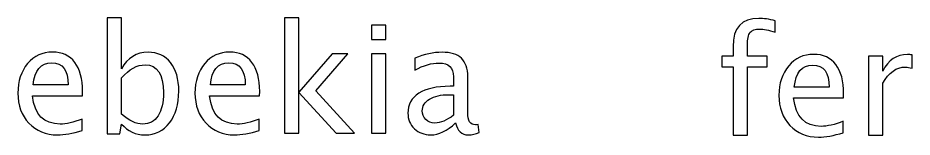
# Model space of a CAD drawing. Header units: centimetres. Extents: x -56 to 56, y -29 to 44.
# Drawn here: x -42.24 to -27.02, y 29.01 to 31.03 of the extents above; entities that cross this region are included whole.
import ezdxf

# ---------------------------------------------------------------- set-up
doc = ezdxf.new("R2010")
doc.units = ezdxf.units.CM
doc.header["$MEASUREMENT"] = 0
doc.layers.add('Layer 1', color=7, linetype='Continuous')

msp = doc.modelspace()

# ---------------------------------------------------------------- linework, layer by layer
at = {"layer": 'Layer 1'}
for points, knots in [([(-40.71547, 29.05891), (-40.71547, 29.05891), (-40.71547, 31.03249), (-40.71547, 31.03249), (-40.71547, 31.03249), (-40.71547, 31.03249), (-40.47163, 31.03249), (-40.47163, 31.03249), (-40.47163, 31.03249), (-40.47163, 31.03249), (-40.47163, 30.16593), (-40.47163, 30.16593), (-40.47163, 30.16593), (-40.37172, 30.35431), (-40.22144, 30.44829), (-40.0212, 30.44829), (-40.0212, 30.44829), (-39.85907, 30.44829), (-39.73164, 30.38945), (-39.63851, 30.27134), (-39.63851, 30.27134), (-39.54538, 30.15323), (-39.49881, 29.99194), (-39.49881, 29.78747), (-39.49881, 29.78747), (-39.49881, 29.56479), (-39.55173, 29.38488), (-39.65714, 29.24856), (-39.65714, 29.24856), (-39.76255, 29.11183), (-39.9014, 29.04367), (-40.07327, 29.04367), (-40.07327, 29.04367), (-40.23287, 29.04367), (-40.3658, 29.10463), (-40.47163, 29.22697), (-40.47163, 29.22697), (-40.47163, 29.22697), (-40.50126, 29.05891), (-40.50126, 29.05891), (-40.50126, 29.05891), (-40.50126, 29.05891), (-40.71547, 29.05891), (-40.71547, 29.05891)], [0, 0, 0, 0, 0.08333333, 0.08333333, 0.08333333, 0.08333333, 0.16666667, 0.16666667, 0.16666667, 0.16666667, 0.25, 0.25, 0.25, 0.25, 0.33333333, 0.33333333, 0.33333333, 0.33333333, 0.41666667, 0.41666667, 0.41666667, 0.41666667, 0.5, 0.5, 0.5, 0.5, 0.58333333, 0.58333333, 0.58333333, 0.58333333, 0.66666667, 0.66666667, 0.66666667, 0.66666667, 0.75, 0.75, 0.75, 0.75, 0.83333333, 0.83333333, 0.83333333, 0.83333333, 1, 1, 1, 1]), ([(-37.70176, 29.07415), (-37.70176, 29.07415), (-37.70176, 31.03249), (-37.70176, 31.03249), (-37.70176, 31.03249), (-37.70176, 31.03249), (-37.45792, 31.03249), (-37.45792, 31.03249), (-37.45792, 31.03249), (-37.45792, 31.03249), (-37.45792, 29.76715), (-37.45792, 29.76715), (-37.45792, 29.76715), (-37.45792, 29.76715), (-36.88642, 30.42035), (-36.88642, 30.42035), (-36.88642, 30.42035), (-36.88642, 30.42035), (-36.62311, 30.42035), (-36.62311, 30.42035), (-36.62311, 30.42035), (-36.62311, 30.42035), (-37.16921, 29.79212), (-37.16921, 29.79212), (-37.16921, 29.79212), (-37.16921, 29.79212), (-36.50881, 29.07415), (-36.50881, 29.07415), (-36.50881, 29.07415), (-36.50881, 29.07415), (-36.82292, 29.07415), (-36.82292, 29.07415), (-36.82292, 29.07415), (-36.82292, 29.07415), (-37.45792, 29.76461), (-37.45792, 29.76461), (-37.45792, 29.76461), (-37.45792, 29.76461), (-37.45792, 29.07415), (-37.45792, 29.07415), (-37.45792, 29.07415), (-37.45792, 29.07415), (-37.70176, 29.07415), (-37.70176, 29.07415)], [0, 0, 0, 0, 0.08333333, 0.08333333, 0.08333333, 0.08333333, 0.16666667, 0.16666667, 0.16666667, 0.16666667, 0.25, 0.25, 0.25, 0.25, 0.33333333, 0.33333333, 0.33333333, 0.33333333, 0.41666667, 0.41666667, 0.41666667, 0.41666667, 0.5, 0.5, 0.5, 0.5, 0.58333333, 0.58333333, 0.58333333, 0.58333333, 0.66666667, 0.66666667, 0.66666667, 0.66666667, 0.75, 0.75, 0.75, 0.75, 0.83333333, 0.83333333, 0.83333333, 0.83333333, 1, 1, 1, 1]), ([(-36.21713, 30.66673), (-36.21713, 30.66673), (-36.21713, 30.91057), (-36.21713, 30.91057), (-36.21713, 30.91057), (-36.21713, 30.91057), (-35.97329, 30.91057), (-35.97329, 30.91057), (-35.97329, 30.91057), (-35.97329, 30.91057), (-35.97329, 30.66673), (-35.97329, 30.66673), (-35.97329, 30.66673), (-35.97329, 30.66673), (-36.21713, 30.66673), (-36.21713, 30.66673)], [0, 0, 0, 0, 0.2, 0.2, 0.2, 0.2, 0.4, 0.4, 0.4, 0.4, 0.6, 0.6, 0.6, 0.6, 1, 1, 1, 1]), ([(-30.06742, 29.03607), (-30.06742, 29.03607), (-30.06742, 30.19939), (-30.06742, 30.19939), (-30.06742, 30.19939), (-30.06742, 30.19939), (-30.25834, 30.19939), (-30.25834, 30.19939), (-30.25834, 30.19939), (-30.25834, 30.19939), (-30.25834, 30.38227), (-30.25834, 30.38227), (-30.25834, 30.38227), (-30.25834, 30.38227), (-30.06742, 30.38227), (-30.06742, 30.38227), (-30.06742, 30.38227), (-30.06742, 30.38227), (-30.06742, 30.54356), (-30.06742, 30.54356), (-30.06742, 30.54356), (-30.06742, 30.86445), (-29.92095, 31.02489), (-29.628, 31.02489), (-29.628, 31.02489), (-29.54587, 31.02489), (-29.45274, 31.01134), (-29.3486, 30.98425), (-29.3486, 30.98425), (-29.3486, 30.98425), (-29.3486, 30.78867), (-29.3486, 30.78867), (-29.3486, 30.78867), (-29.45909, 30.82423), (-29.54757, 30.84201), (-29.61403, 30.84201), (-29.61403, 30.84201), (-29.69489, 30.84201), (-29.74992, 30.82296), (-29.77913, 30.78444), (-29.77913, 30.78444), (-29.80876, 30.74591), (-29.82358, 30.67437), (-29.82358, 30.56981), (-29.82358, 30.56981), (-29.82358, 30.56981), (-29.82358, 30.38227), (-29.82358, 30.38227), (-29.82358, 30.38227), (-29.82358, 30.38227), (-29.48534, 30.38227), (-29.48534, 30.38227), (-29.48534, 30.38227), (-29.48534, 30.38227), (-29.48534, 30.19939), (-29.48534, 30.19939), (-29.48534, 30.19939), (-29.48534, 30.19939), (-29.82358, 30.19939), (-29.82358, 30.19939), (-29.82358, 30.19939), (-29.82358, 30.19939), (-29.82358, 29.03607), (-29.82358, 29.03607), (-29.82358, 29.03607), (-29.82358, 29.03607), (-30.06742, 29.03607), (-30.06742, 29.03607)], [0, 0, 0, 0, 0.05555556, 0.05555556, 0.05555556, 0.05555556, 0.11111111, 0.11111111, 0.11111111, 0.11111111, 0.16666667, 0.16666667, 0.16666667, 0.16666667, 0.22222222, 0.22222222, 0.22222222, 0.22222222, 0.27777778, 0.27777778, 0.27777778, 0.27777778, 0.33333333, 0.33333333, 0.33333333, 0.33333333, 0.38888889, 0.38888889, 0.38888889, 0.38888889, 0.44444444, 0.44444444, 0.44444444, 0.44444444, 0.5, 0.5, 0.5, 0.5, 0.55555556, 0.55555556, 0.55555556, 0.55555556, 0.61111111, 0.61111111, 0.61111111, 0.61111111, 0.66666667, 0.66666667, 0.66666667, 0.66666667, 0.72222222, 0.72222222, 0.72222222, 0.72222222, 0.77777778, 0.77777778, 0.77777778, 0.77777778, 0.83333333, 0.83333333, 0.83333333, 0.83333333, 0.88888889, 0.88888889, 0.88888889, 0.88888889, 1, 1, 1, 1]), ([(-41.14261, 29.11733), (-41.30644, 29.06822), (-41.44656, 29.04367), (-41.5634, 29.04367), (-41.5634, 29.04367), (-41.76279, 29.04367), (-41.92493, 29.10971), (-42.04981, 29.24137), (-42.04981, 29.24137), (-42.1747, 29.37302), (-42.23735, 29.54363), (-42.23735, 29.7536), (-42.23735, 29.7536), (-42.23735, 29.95722), (-42.18232, 30.12444), (-42.07183, 30.25525), (-42.07183, 30.25525), (-41.96134, 30.38564), (-41.81994, 30.45083), (-41.64765, 30.45083), (-41.64765, 30.45083), (-41.48466, 30.45083), (-41.35851, 30.39283), (-41.26961, 30.27684), (-41.26961, 30.27684), (-41.18071, 30.16085), (-41.13626, 29.99659), (-41.13626, 29.78366), (-41.13626, 29.78366), (-41.13626, 29.78366), (-41.13753, 29.70915), (-41.13753, 29.70915), (-41.13753, 29.70915), (-41.13753, 29.70915), (-41.98843, 29.70915), (-41.98843, 29.70915), (-41.98843, 29.70915), (-41.95287, 29.38742), (-41.79581, 29.22655), (-41.51768, 29.22655), (-41.51768, 29.22655), (-41.41566, 29.22655), (-41.29078, 29.25534), (-41.14261, 29.31291), (-41.14261, 29.31291), (-41.14261, 29.31291), (-41.14261, 29.11733), (-41.14261, 29.11733)], [0, 0, 0, 0, 0.07692308, 0.07692308, 0.07692308, 0.07692308, 0.15384615, 0.15384615, 0.15384615, 0.15384615, 0.23076923, 0.23076923, 0.23076923, 0.23076923, 0.30769231, 0.30769231, 0.30769231, 0.30769231, 0.38461538, 0.38461538, 0.38461538, 0.38461538, 0.46153846, 0.46153846, 0.46153846, 0.46153846, 0.53846154, 0.53846154, 0.53846154, 0.53846154, 0.61538462, 0.61538462, 0.61538462, 0.61538462, 0.69230769, 0.69230769, 0.69230769, 0.69230769, 0.76923077, 0.76923077, 0.76923077, 0.76923077, 0.84615385, 0.84615385, 0.84615385, 0.84615385, 1, 1, 1, 1]), ([(-38.1289, 29.11733), (-38.29273, 29.06822), (-38.43285, 29.04367), (-38.54969, 29.04367), (-38.54969, 29.04367), (-38.74908, 29.04367), (-38.91122, 29.10971), (-39.0361, 29.24137), (-39.0361, 29.24137), (-39.16099, 29.37302), (-39.22364, 29.54363), (-39.22364, 29.7536), (-39.22364, 29.7536), (-39.22364, 29.95722), (-39.16861, 30.12444), (-39.05812, 30.25525), (-39.05812, 30.25525), (-38.94763, 30.38564), (-38.80623, 30.45083), (-38.63394, 30.45083), (-38.63394, 30.45083), (-38.47095, 30.45083), (-38.3448, 30.39283), (-38.2559, 30.27684), (-38.2559, 30.27684), (-38.167, 30.16085), (-38.12255, 29.99659), (-38.12255, 29.78366), (-38.12255, 29.78366), (-38.12255, 29.78366), (-38.12382, 29.70915), (-38.12382, 29.70915), (-38.12382, 29.70915), (-38.12382, 29.70915), (-38.97472, 29.70915), (-38.97472, 29.70915), (-38.97472, 29.70915), (-38.93916, 29.38742), (-38.7821, 29.22655), (-38.50397, 29.22655), (-38.50397, 29.22655), (-38.40195, 29.22655), (-38.27707, 29.25534), (-38.1289, 29.31291), (-38.1289, 29.31291), (-38.1289, 29.31291), (-38.1289, 29.11733), (-38.1289, 29.11733)], [0, 0, 0, 0, 0.07692308, 0.07692308, 0.07692308, 0.07692308, 0.15384615, 0.15384615, 0.15384615, 0.15384615, 0.23076923, 0.23076923, 0.23076923, 0.23076923, 0.30769231, 0.30769231, 0.30769231, 0.30769231, 0.38461538, 0.38461538, 0.38461538, 0.38461538, 0.46153846, 0.46153846, 0.46153846, 0.46153846, 0.53846154, 0.53846154, 0.53846154, 0.53846154, 0.61538462, 0.61538462, 0.61538462, 0.61538462, 0.69230769, 0.69230769, 0.69230769, 0.69230769, 0.76923077, 0.76923077, 0.76923077, 0.76923077, 0.84615385, 0.84615385, 0.84615385, 0.84615385, 1, 1, 1, 1]), ([(-34.78923, 29.2456), (-34.9357, 29.11098), (-35.07667, 29.04367), (-35.21214, 29.04367), (-35.21214, 29.04367), (-35.32347, 29.04367), (-35.41618, 29.07838), (-35.48942, 29.14823), (-35.48942, 29.14823), (-35.56308, 29.21808), (-35.59991, 29.30614), (-35.59991, 29.41239), (-35.59991, 29.41239), (-35.59991, 29.55929), (-35.5381, 29.67232), (-35.41449, 29.75106), (-35.41449, 29.75106), (-35.29088, 29.8298), (-35.1135, 29.86917), (-34.88236, 29.86917), (-34.88236, 29.86917), (-34.88236, 29.86917), (-34.82521, 29.86917), (-34.82521, 29.86917), (-34.82521, 29.86917), (-34.82521, 29.86917), (-34.82521, 30.03131), (-34.82521, 30.03131), (-34.82521, 30.03131), (-34.82521, 30.18752), (-34.90649, 30.26541), (-35.06947, 30.26541), (-35.06947, 30.26541), (-35.19563, 30.26541), (-35.33363, 30.22562), (-35.48307, 30.14603), (-35.48307, 30.14603), (-35.48307, 30.14603), (-35.48307, 30.34669), (-35.48307, 30.34669), (-35.48307, 30.34669), (-35.31882, 30.41442), (-35.16388, 30.44829), (-35.01867, 30.44829), (-35.01867, 30.44829), (-34.86924, 30.44829), (-34.75875, 30.41442), (-34.68805, 30.34627), (-34.68805, 30.34627), (-34.61693, 30.27811), (-34.58137, 30.17312), (-34.58137, 30.03131), (-34.58137, 30.03131), (-34.58137, 30.03131), (-34.58137, 29.42298), (-34.58137, 29.42298), (-34.58137, 29.42298), (-34.58137, 29.2837), (-34.53861, 29.21385), (-34.45268, 29.21385), (-34.45268, 29.21385), (-34.44209, 29.21385), (-34.42643, 29.21554), (-34.40569, 29.21893), (-34.40569, 29.21893), (-34.40569, 29.21893), (-34.38833, 29.08346), (-34.38833, 29.08346), (-34.38833, 29.08346), (-34.44379, 29.05679), (-34.50475, 29.04367), (-34.57163, 29.04367), (-34.57163, 29.04367), (-34.68551, 29.04367), (-34.7579, 29.11098), (-34.78923, 29.2456)], [0, 0, 0, 0, 0.05, 0.05, 0.05, 0.05, 0.1, 0.1, 0.1, 0.1, 0.15, 0.15, 0.15, 0.15, 0.2, 0.2, 0.2, 0.2, 0.25, 0.25, 0.25, 0.25, 0.3, 0.3, 0.3, 0.3, 0.35, 0.35, 0.35, 0.35, 0.4, 0.4, 0.4, 0.4, 0.45, 0.45, 0.45, 0.45, 0.5, 0.5, 0.5, 0.5, 0.55, 0.55, 0.55, 0.55, 0.6, 0.6, 0.6, 0.6, 0.65, 0.65, 0.65, 0.65, 0.7, 0.7, 0.7, 0.7, 0.75, 0.75, 0.75, 0.75, 0.8, 0.8, 0.8, 0.8, 0.85, 0.85, 0.85, 0.85, 0.9, 0.9, 0.9, 0.9, 1, 1, 1, 1]), ([(-36.21713, 29.07415), (-36.21713, 29.07415), (-36.21713, 30.42035), (-36.21713, 30.42035), (-36.21713, 30.42035), (-36.21713, 30.42035), (-35.97329, 30.42035), (-35.97329, 30.42035), (-35.97329, 30.42035), (-35.97329, 30.42035), (-35.97329, 29.07415), (-35.97329, 29.07415), (-35.97329, 29.07415), (-35.97329, 29.07415), (-36.21713, 29.07415), (-36.21713, 29.07415)], [0, 0, 0, 0, 0.2, 0.2, 0.2, 0.2, 0.4, 0.4, 0.4, 0.4, 0.6, 0.6, 0.6, 0.6, 1, 1, 1, 1]), ([(-28.19121, 29.07925), (-28.35504, 29.03014), (-28.49516, 29.00559), (-28.612, 29.00559), (-28.612, 29.00559), (-28.81139, 29.00559), (-28.97353, 29.07163), (-29.09841, 29.20329), (-29.09841, 29.20329), (-29.2233, 29.33494), (-29.28595, 29.50555), (-29.28595, 29.71552), (-29.28595, 29.71552), (-29.28595, 29.91914), (-29.23092, 30.08636), (-29.12043, 30.21717), (-29.12043, 30.21717), (-29.00994, 30.34756), (-28.86854, 30.41275), (-28.69625, 30.41275), (-28.69625, 30.41275), (-28.53326, 30.41275), (-28.40711, 30.35475), (-28.31821, 30.23876), (-28.31821, 30.23876), (-28.22931, 30.12277), (-28.18486, 29.95851), (-28.18486, 29.74558), (-28.18486, 29.74558), (-28.18486, 29.74558), (-28.18613, 29.67107), (-28.18613, 29.67107), (-28.18613, 29.67107), (-28.18613, 29.67107), (-29.03703, 29.67107), (-29.03703, 29.67107), (-29.03703, 29.67107), (-29.00147, 29.34934), (-28.84441, 29.18847), (-28.56628, 29.18847), (-28.56628, 29.18847), (-28.46426, 29.18847), (-28.33938, 29.21726), (-28.19121, 29.27483), (-28.19121, 29.27483), (-28.19121, 29.27483), (-28.19121, 29.07925), (-28.19121, 29.07925)], [0, 0, 0, 0, 0.07692308, 0.07692308, 0.07692308, 0.07692308, 0.15384615, 0.15384615, 0.15384615, 0.15384615, 0.23076923, 0.23076923, 0.23076923, 0.23076923, 0.30769231, 0.30769231, 0.30769231, 0.30769231, 0.38461538, 0.38461538, 0.38461538, 0.38461538, 0.46153846, 0.46153846, 0.46153846, 0.46153846, 0.53846154, 0.53846154, 0.53846154, 0.53846154, 0.61538462, 0.61538462, 0.61538462, 0.61538462, 0.69230769, 0.69230769, 0.69230769, 0.69230769, 0.76923077, 0.76923077, 0.76923077, 0.76923077, 0.84615385, 0.84615385, 0.84615385, 0.84615385, 1, 1, 1, 1]), ([(-27.76407, 29.03607), (-27.76407, 29.03607), (-27.76407, 30.38227), (-27.76407, 30.38227), (-27.76407, 30.38227), (-27.76407, 30.38227), (-27.52023, 30.38227), (-27.52023, 30.38227), (-27.52023, 30.38227), (-27.52023, 30.38227), (-27.52023, 30.12785), (-27.52023, 30.12785), (-27.52023, 30.12785), (-27.42329, 30.31623), (-27.28274, 30.41021), (-27.09817, 30.41021), (-27.09817, 30.41021), (-27.07319, 30.41021), (-27.04694, 30.40809), (-27.01985, 30.40386), (-27.01985, 30.40386), (-27.01985, 30.40386), (-27.01985, 30.17568), (-27.01985, 30.17568), (-27.01985, 30.17568), (-27.06218, 30.18965), (-27.09944, 30.19685), (-27.13161, 30.19685), (-27.13161, 30.19685), (-27.28655, 30.19685), (-27.41609, 30.10541), (-27.52023, 29.92211), (-27.52023, 29.92211), (-27.52023, 29.92211), (-27.52023, 29.03607), (-27.52023, 29.03607), (-27.52023, 29.03607), (-27.52023, 29.03607), (-27.76407, 29.03607), (-27.76407, 29.03607)], [0, 0, 0, 0, 0.09090909, 0.09090909, 0.09090909, 0.09090909, 0.18181818, 0.18181818, 0.18181818, 0.18181818, 0.27272727, 0.27272727, 0.27272727, 0.27272727, 0.36363636, 0.36363636, 0.36363636, 0.36363636, 0.45454545, 0.45454545, 0.45454545, 0.45454545, 0.54545455, 0.54545455, 0.54545455, 0.54545455, 0.63636364, 0.63636364, 0.63636364, 0.63636364, 0.72727273, 0.72727273, 0.72727273, 0.72727273, 0.81818182, 0.81818182, 0.81818182, 0.81818182, 1, 1, 1, 1]), ([(-41.97573, 29.89203), (-41.97573, 29.89203), (-41.38137, 29.89203), (-41.38137, 29.89203), (-41.38137, 29.89203), (-41.38137, 30.14264), (-41.47493, 30.26795), (-41.66162, 30.26795), (-41.66162, 30.26795), (-41.84958, 30.26795), (-41.95414, 30.14264), (-41.97573, 29.89203)], [0, 0, 0, 0, 0.25, 0.25, 0.25, 0.25, 0.5, 0.5, 0.5, 0.5, 1, 1, 1, 1]), ([(-40.47163, 29.39504), (-40.3459, 29.28285), (-40.2261, 29.22655), (-40.11222, 29.22655), (-40.11222, 29.22655), (-40.00004, 29.22655), (-39.91325, 29.27354), (-39.85229, 29.3671), (-39.85229, 29.3671), (-39.79091, 29.46065), (-39.76043, 29.59231), (-39.76043, 29.76249), (-39.76043, 29.76249), (-39.76043, 30.07745), (-39.86457, 30.23493), (-40.07285, 30.23493), (-40.07285, 30.23493), (-40.20916, 30.23493), (-40.34209, 30.16127), (-40.47163, 30.01353), (-40.47163, 30.01353), (-40.47163, 30.01353), (-40.47163, 29.39504), (-40.47163, 29.39504)], [0, 0, 0, 0, 0.14285714, 0.14285714, 0.14285714, 0.14285714, 0.28571429, 0.28571429, 0.28571429, 0.28571429, 0.42857143, 0.42857143, 0.42857143, 0.42857143, 0.57142857, 0.57142857, 0.57142857, 0.57142857, 0.71428571, 0.71428571, 0.71428571, 0.71428571, 1, 1, 1, 1]), ([(-38.96202, 29.89203), (-38.96202, 29.89203), (-38.36766, 29.89203), (-38.36766, 29.89203), (-38.36766, 29.89203), (-38.36766, 30.14264), (-38.46122, 30.26795), (-38.64791, 30.26795), (-38.64791, 30.26795), (-38.83587, 30.26795), (-38.94043, 30.14264), (-38.96202, 29.89203)], [0, 0, 0, 0, 0.25, 0.25, 0.25, 0.25, 0.5, 0.5, 0.5, 0.5, 1, 1, 1, 1]), ([(-29.02433, 29.85395), (-29.02433, 29.85395), (-28.42997, 29.85395), (-28.42997, 29.85395), (-28.42997, 29.85395), (-28.42997, 30.10456), (-28.52353, 30.22987), (-28.71022, 30.22987), (-28.71022, 30.22987), (-28.89818, 30.22987), (-29.00274, 30.10456), (-29.02433, 29.85395)], [0, 0, 0, 0, 0.25, 0.25, 0.25, 0.25, 0.5, 0.5, 0.5, 0.5, 1, 1, 1, 1]), ([(-34.82521, 29.37853), (-34.82521, 29.37853), (-34.82521, 29.72439), (-34.82521, 29.72439), (-34.82521, 29.72439), (-34.82521, 29.72439), (-34.90353, 29.72693), (-34.90353, 29.72693), (-34.90353, 29.72693), (-35.03899, 29.72693), (-35.14821, 29.70195), (-35.23161, 29.652), (-35.23161, 29.652), (-35.31458, 29.60162), (-35.35607, 29.53516), (-35.35607, 29.45219), (-35.35607, 29.45219), (-35.35607, 29.39419), (-35.33533, 29.34508), (-35.29426, 29.30487), (-35.29426, 29.30487), (-35.25278, 29.26465), (-35.2024, 29.24433), (-35.14271, 29.24433), (-35.14271, 29.24433), (-35.04111, 29.24433), (-34.93528, 29.2892), (-34.82521, 29.37853)], [0, 0, 0, 0, 0.125, 0.125, 0.125, 0.125, 0.25, 0.25, 0.25, 0.25, 0.375, 0.375, 0.375, 0.375, 0.5, 0.5, 0.5, 0.5, 0.625, 0.625, 0.625, 0.625, 0.75, 0.75, 0.75, 0.75, 1, 1, 1, 1])]:
    msp.add_open_spline(points, degree=3, knots=knots, dxfattribs=at)

doc.saveas('drawing.dxf')
